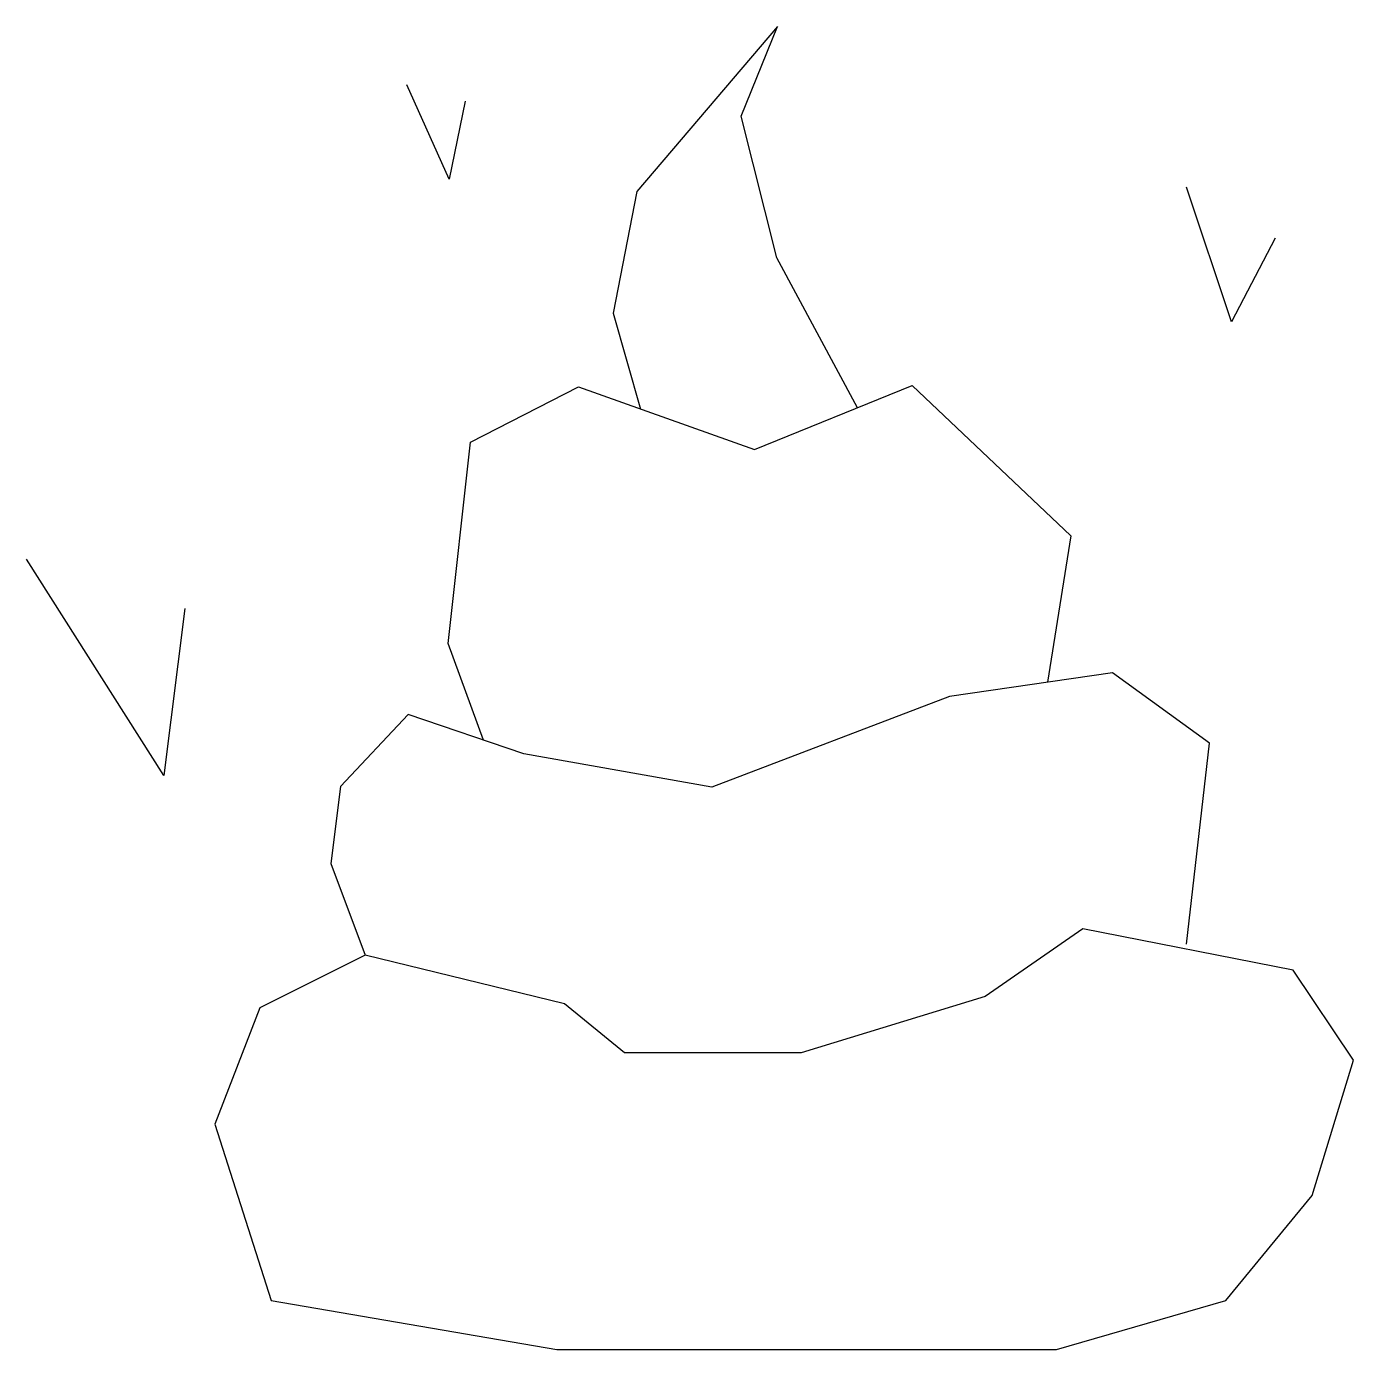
# Model space of a CAD drawing. Header units: millimetres. Extents: x 17 to 185, y 25 to 193.
import ezdxf

# ---------------------------------------------------------------- set-up
doc = ezdxf.new("R2010")
doc.units = ezdxf.units.MM

msp = doc.modelspace()

# ---------------------------------------------------------------- linework, layer by layer
for points in [[(121.95, 144.77), (111.72, 163.77), (107.18, 181.73), (111.79, 193.11), (93.95, 172.2), (90.97, 156.79), (94.45, 144.61)], [(72.22, 183.63), (70.17, 173.74), (64.81, 185.72)], [(174.92, 166.26), (169.39, 155.67), (163.65, 172.75)], [(74.54, 102.64), (70.05, 114.91), (72.87, 140.41), (86.58, 147.41), (108.89, 139.47), (128.87, 147.58), (149.01, 128.55), (146.03, 109.97)], [(36.65, 119.31), (34.01, 98.14), (16.59, 125.58)], [(163.66, 76.78), (166.6, 102.26), (154.29, 111.16), (133.6, 108.19), (103.48, 96.69), (79.66, 100.91), (64.98, 105.88), (56.38, 96.76), (55.19, 86.98), (59.53, 75.38)], [(84.78, 69.19), (59.53, 75.38), (46.19, 68.72), (40.47, 53.96), (47.62, 31.58), (83.83, 25.39), (147.2, 25.39), (168.64, 31.58), (179.59, 44.91), (184.84, 62.05), (177.21, 73.48), (150.53, 78.72), (138.14, 70.15), (114.8, 63.01), (92.4, 63.01), (84.78, 69.19)]]:
    msp.add_lwpolyline(points)

doc.saveas('drawing.dxf')
